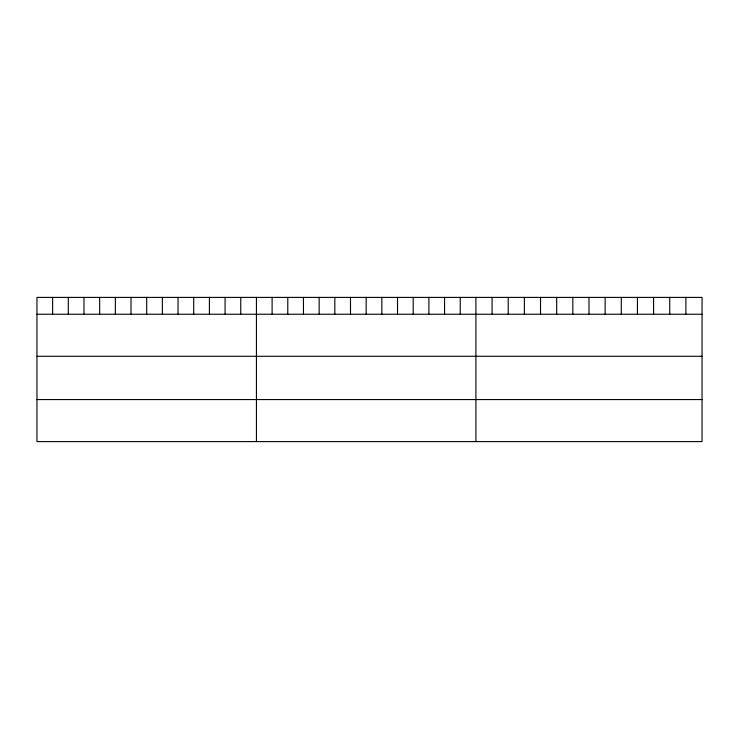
<?xml version="1.0" encoding="UTF-8"?>
<svg xmlns="http://www.w3.org/2000/svg" width="739" height="739" viewBox="0 0 739 739"><rect width="100%" height="100%" fill="white"/><g stroke="black" fill="none" stroke-linecap="round" stroke-linejoin="round"><path stroke-width="1.11" d="M702.05 314.241L702.05 441.599L36.95 441.599L36.95 297.401L702.05 297.401L702.05 314.241L36.95 314.241M36.95 356.272L702.05 356.272M36.95 399.568L702.05 399.568M685.894 297.401L685.894 314.241M669.746 297.401L669.746 314.241M653.59 297.401L653.59 314.241M637.443 297.401L637.443 314.241M621.287 297.401L621.287 314.241M605.139 297.401L605.139 314.241M588.983 297.401L588.983 314.241M572.827 297.401L572.827 314.241M556.679 297.401L556.679 314.241M540.523 297.401L540.523 314.241M524.376 297.401L524.376 314.241M508.22 297.401L508.22 314.241M492.072 297.401L492.072 314.241M475.916 297.401L475.916 441.599M460.24 297.401L460.24 314.241M444.564 297.401L444.564 314.241M428.888 297.401L428.888 314.241M413.203 297.401L413.203 314.241M397.527 297.401L397.527 314.241M381.851 297.401L381.851 314.241M366.174 297.401L366.174 314.241M350.498 297.401L350.498 314.241M334.822 297.401L334.822 314.241M319.146 297.401L319.146 314.241M303.461 297.401L303.461 314.241M287.785 297.401L287.785 314.241M272.109 297.401L272.109 314.241M256.433 297.401L256.433 441.599M240.757 297.401L240.757 314.241M225.081 297.401L225.081 314.241M209.405 297.401L209.405 314.241M193.72 297.401L193.72 314.241M178.044 297.401L178.044 314.241M162.368 297.401L162.368 314.241M146.691 297.401L146.691 314.241M131.015 297.401L131.015 314.241M115.339 297.401L115.339 314.241M99.663 297.401L99.663 314.241M83.978 297.401L83.978 314.241M68.302 297.401L68.302 314.241M52.626 297.401L52.626 314.241"/></g></svg>
